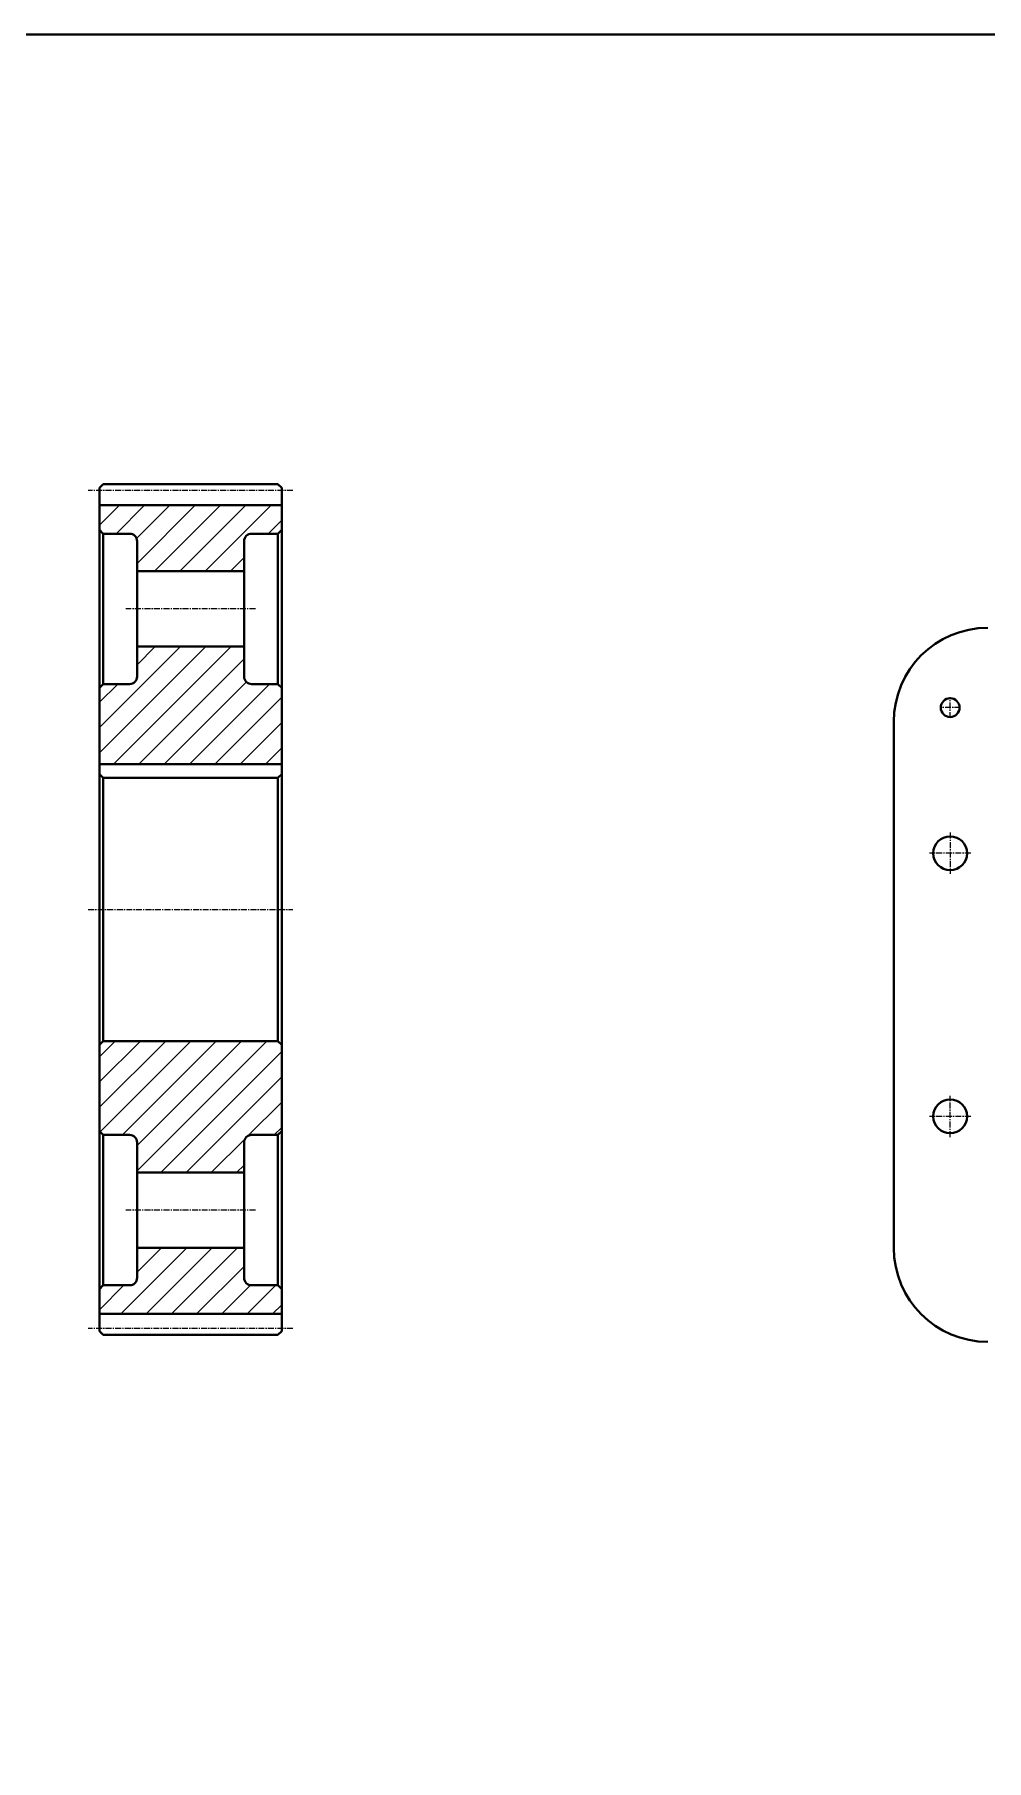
# Model space of a CAD drawing. Header units: millimetres. Extents: x -11382 to 23553, y -372 to 10786.
# Drawn here: x 10301 to 10807, y 4857 to 5775 of the extents above; entities that cross this region are included whole.
import ezdxf

# ---------------------------------------------------------------- set-up
doc = ezdxf.new("R2010")
doc.units = ezdxf.units.MM
doc.header["$LTSCALE"] = 0.2
doc.linetypes.add('CENTER', pattern=[50.8, 31.75, -6.35, 6.35, -6.35])
for name, color, linetype, lineweight in [('đường bao thấy', 7, 'Continuous', 40), ('đường mặt cắt', 160, 'Continuous', 15), ('đường nét tâm', 137, 'CENTER', 15)]:
    doc.layers.add(name, color=color, linetype=linetype, lineweight=lineweight)
pattern_1 = [(45, (7616.631, 2795.785), (-6.735192, 6.735192), [])]

msp = doc.modelspace()

# ---------------------------------------------------------------- hatches: boundary and pattern name
at = {"layer": 'đường mặt cắt', "ltscale": 0.5}
h = msp.add_hatch(dxfattribs=at)
h.set_pattern_fill('ANSI31', color=256, scale=3, style=0)
h.set_pattern_definition(pattern_1)
h.paths.add_polyline_path([(10412.139, 5489.734), (10412.139, 5505.734, -0.4142136), (10416.139, 5509.734), (10430.139, 5509.734), (10432.139, 5511.734), (10432.139, 5524.894), (10335.139, 5524.894), (10335.139, 5511.734), (10337.139, 5509.734), (10351.139, 5509.734, -0.4142136), (10355.139, 5505.734), (10355.139, 5489.734)])
h = msp.add_hatch(dxfattribs=at)
h.set_pattern_fill('ANSI31', color=256, scale=3, style=0)
h.set_pattern_definition(pattern_1)
h.paths.add_polyline_path([(10355.139, 5449.734), (10355.139, 5433.734, -0.4142136), (10351.139, 5429.734), (10337.139, 5429.734), (10335.139, 5427.734), (10335.139, 5387.134), (10432.139, 5387.134), (10432.139, 5427.734), (10430.139, 5429.734), (10416.139, 5429.734, -0.4142136), (10412.139, 5433.734), (10412.139, 5449.734)])
h = msp.add_hatch(dxfattribs=at)
h.set_pattern_fill('ANSI31', color=256, scale=3, style=0)
h.set_pattern_definition(pattern_1)
h.paths.add_polyline_path([(10337.139, 5239.734), (10335.139, 5237.734), (10335.139, 5191.734), (10337.139, 5189.734), (10351.139, 5189.734, -0.4142136), (10355.139, 5185.734), (10355.139, 5169.734), (10412.139, 5169.734), (10412.139, 5185.734, -0.4142136), (10416.139, 5189.734), (10430.139, 5189.734), (10432.139, 5191.734), (10432.139, 5237.734), (10430.139, 5239.734)])
h = msp.add_hatch(dxfattribs=at)
h.set_pattern_fill('ANSI31', color=256, scale=3, style=0)
h.set_pattern_definition(pattern_1)
h.paths.add_polyline_path([(10432.139, 5094.574), (10432.139, 5107.734), (10430.139, 5109.734), (10416.139, 5109.734, -0.4142136), (10412.139, 5113.734), (10412.139, 5129.734), (10355.139, 5129.734), (10355.139, 5113.734, -0.4142136), (10351.139, 5109.734), (10337.139, 5109.734), (10335.139, 5107.734), (10335.139, 5094.574)])

# ---------------------------------------------------------------- linework, layer by layer
at = {"layer": 'đường bao thấy', "ltscale": 0.5}
for p, q in [((10337.139, 5536.144), (10335.139, 5534.144)), ((10335.139, 5534.144), (10335.139, 5085.324)), ((10337.139, 5536.144), (10430.139, 5536.144)), ((10430.139, 5536.144), (10432.139, 5534.144)), ((10432.139, 5534.144), (10432.139, 5085.324)), ((10335.139, 5524.894), (10432.139, 5524.894)), ((10337.139, 5509.734), (10335.139, 5511.734)), ((10430.139, 5509.734), (10432.139, 5511.734)), ((10337.139, 5509.734), (10351.139, 5509.734)), ((10337.139, 5509.734), (10337.139, 5429.734)), ((10355.139, 5433.734), (10355.139, 5505.734)), ((10412.139, 5433.734), (10412.139, 5505.734)), ((10430.139, 5509.734), (10416.139, 5509.734)), ((10430.139, 5509.734), (10430.139, 5429.734)), ((10412.139, 5489.734), (10355.139, 5489.734)), ((10412.139, 5449.734), (10355.139, 5449.734)), ((10337.139, 5429.734), (10335.139, 5427.734)), ((10337.139, 5429.734), (10351.139, 5429.734)), ((10430.139, 5429.734), (10416.139, 5429.734)), ((10430.139, 5429.734), (10432.139, 5427.734)), ((10757.936, 5409.654), (10757.936, 5269.654)), ((10432.139, 5387.134), (10335.139, 5387.134)), ((10337.139, 5379.734), (10335.139, 5381.734)), ((10337.139, 5379.734), (10430.139, 5379.734)), ((10337.139, 5379.734), (10337.139, 5239.734)), ((10430.139, 5379.734), (10432.139, 5381.734)), ((10430.139, 5379.734), (10430.139, 5239.734)), ((10757.936, 5129.654), (10757.936, 5269.654)), ((10337.139, 5239.734), (10335.139, 5237.734)), ((10337.139, 5239.734), (10430.139, 5239.734)), ((10430.139, 5239.734), (10432.139, 5237.734)), ((10337.139, 5189.734), (10335.139, 5191.734)), ((10337.139, 5189.734), (10351.139, 5189.734)), ((10337.139, 5189.734), (10337.139, 5109.734)), ((10430.139, 5189.734), (10416.139, 5189.734)), ((10430.139, 5189.734), (10432.139, 5191.734)), ((10430.139, 5189.734), (10430.139, 5109.734)), ((10355.139, 5185.734), (10355.139, 5113.734)), ((10412.139, 5185.734), (10412.139, 5113.734)), ((10412.139, 5169.734), (10355.139, 5169.734)), ((10412.139, 5129.734), (10355.139, 5129.734)), ((10337.139, 5109.734), (10335.139, 5107.734)), ((10337.139, 5109.734), (10351.139, 5109.734)), ((10430.139, 5109.734), (10416.139, 5109.734)), ((10430.139, 5109.734), (10432.139, 5107.734)), ((10335.139, 5094.574), (10432.139, 5094.574)), ((10337.139, 5083.324), (10335.139, 5085.324)), ((10337.139, 5083.324), (10430.139, 5083.324)), ((10430.139, 5083.324), (10432.139, 5085.324))]:
    msp.add_line(p, q, dxfattribs=at)
at = {"layer": 'đường bao thấy', "ltscale": 5}
msp.add_lwpolyline([(7889.174, 5775.37), (12930.152, 5775.37), (12930.152, 1397.743), (7889.174, 1397.743)], close=True, dxfattribs=at)
at = {"layer": 'đường bao thấy', "ltscale": 0.5}
for centre, radius in [((10787.936, 5417.154), 5), ((10787.936, 5339.654), 9), ((10787.936, 5199.654), 9)]:
    msp.add_circle(centre, radius, dxfattribs=at)
for centre, radius, start, end in [((10351.139, 5505.734), 4, 0, 90), ((10416.139, 5505.734), 4, 90, 180), ((10807.936, 5409.654), 50, 90, 180), ((10351.139, 5433.734), 4, 270, 0), ((10416.139, 5433.734), 4, 180, 270), ((10351.139, 5185.734), 4, 0, 90), ((10416.139, 5185.734), 4, 90, 180), ((10807.936, 5129.654), 50, 180, 270), ((10351.139, 5113.734), 4, 270, 0), ((10416.139, 5113.734), 4, 180, 270)]:
    msp.add_arc(centre, radius, start, end, dxfattribs=at)
at = {"layer": 'đường nét tâm', "ltscale": 0.5}
for p, q in [((10438.139, 5532.644), (10329.139, 5532.644)), ((10418.139, 5469.734), (10349.139, 5469.734)), ((10787.936, 5411.654), (10787.936, 5422.654)), ((10793.436, 5417.154), (10782.436, 5417.154)), ((10787.936, 5350.654), (10787.936, 5328.654)), ((10798.936, 5339.654), (10776.936, 5339.654)), ((10329.139, 5309.734), (10438.139, 5309.734)), ((10787.936, 5188.654), (10787.936, 5210.654)), ((10798.936, 5199.654), (10776.936, 5199.654)), ((10418.139, 5149.734), (10349.139, 5149.734)), ((10438.139, 5086.824), (10329.139, 5086.824))]:
    msp.add_line(p, q, dxfattribs=at)

doc.saveas('drawing.dxf')
